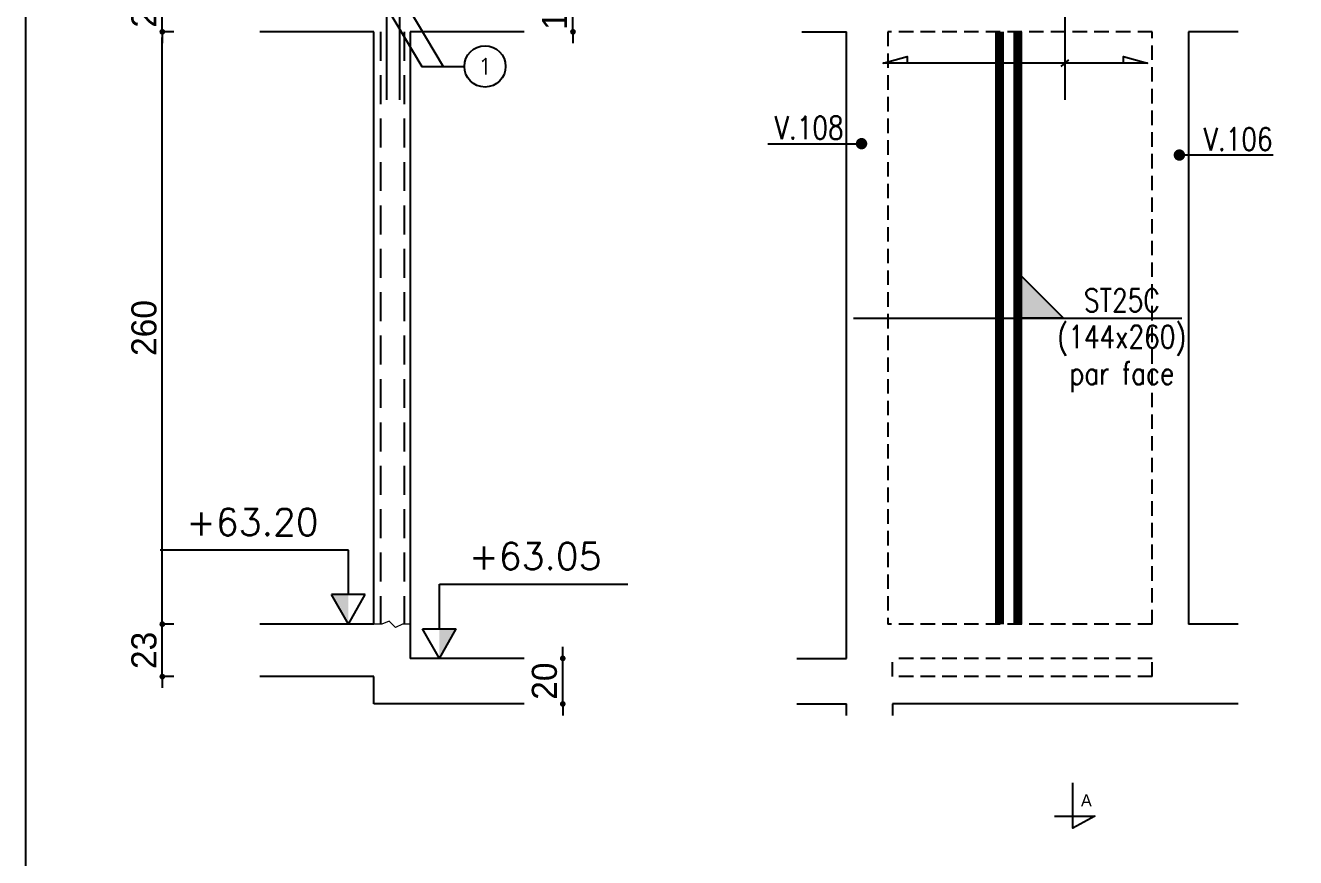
# Model space of a CAD drawing. Header units: metres. Extents: x -5618 to 118954, y -306 to 4637.
# Drawn here: x 20144 to 20702, y 993 to 1359 of the extents above; entities that cross this region are included whole.
import ezdxf
from ezdxf.enums import TextEntityAlignment as Align

# ---------------------------------------------------------------- set-up
doc = ezdxf.new("R2010")
doc.units = ezdxf.units.M
doc.linetypes.add('CACHE', pattern=[9.524999999999999, 6.35, -3.175])
doc.linetypes.add('CACHEX2', pattern=[19.049999999999997, 12.7, -6.35])
for name, color, linetype in [('COTATION', 1, 'Continuous'), ('GO-FER-HA', 140, 'Continuous'), ('GO-TEXTE', 9, 'Continuous'), ('K_ENT_M_Building_V.76', 7, 'Continuous'), ('STR_COTATION', 1, 'Continuous'), ('STR_TS', 22, 'Continuous'), ('STR_TS_TXT', 7, 'Continuous'), ('STR_VOI-POT', 6, 'Continuous')]:
    doc.layers.add(name, color=color, linetype=linetype)
doc.layers.add('Kofragna_forma', color=7, linetype='Continuous', lineweight=70)
doc.styles.add('GrDimensions', font='simplex.shx')
doc.styles.add('Lucida', font='LSANSI.TTF')
doc.styles.add('TEXTE', font='romans.shx')
doc.styles.add('TEXTE TS', font='romans.shx', dxfattribs={"width": 0.7, "oblique": 15})
doc.dimstyles.new('COUPE-20', dxfattribs={"dimscale": 0.5, "dimtxt": 22, "dimasz": 5, "dimexe": 0.05, "dimexo": 0, "dimgap": 5, "dimtad": 1, "dimdec": 0, "dimdsep": 46, "dimtxsty": 'Standard', "dimblk1": 'DOT', "dimblk2": 'DOT', "dimsah": 1, "dimcen": 0, "dimdle": 150, "dimclrd": 1, "dimclre": 1, "dimclrt": 7, "dimadec": 0, "dimazin": 0, "dimtfac": 1, "dimtdec": 0, "dimtix": 1, "dimtmove": 2, "dimatfit": 3, "dimldrblk": 'DOT', "dimfxl": 0, "dimtvp": 1, "dimtolj": 1, "dimtzin": 0, "dimarcsym": 0})

# ---------------------------------------------------------------- blocks, each defined once
blk = doc.blocks.new('ime')
at = {"layer": 'COTATION', "const_width": 2.5}
blk.add_lwpolyline([(1.25, 0, -1), (-1.25, 0, -1)], format="xyb", close=True, dxfattribs=at)
at = {"layer": 'COTATION'}
blk.add_lwpolyline([(41.09158464876236, 0), (0, 0)], dxfattribs=at)
at = {"layer": 'COTATION', "color": 7, "style": 'TEXTE TS', "width": 0.8}
blk.add_attdef('NAME', (9.079526555316988, 2), '', height=10, dxfattribs=at)
blk = doc.blocks.new('_DOT')
at = {"color": 0, "linetype": 'ByBlock'}
blk.add_line((-0.5, 0), (-1, 0), dxfattribs=at)
at = {"color": 0, "linetype": 'ByBlock', "const_width": 0.5}
blk.add_lwpolyline([(-0.25, 0, 1), (0.25, 0, 1)], format="xyb", close=True, dxfattribs=at)
blk = doc.blocks.new('*D851')
at = {"layer": 'COTATION', "color": 1, "lineweight": -2, "ltscale": 4.5}
for p, q in [((20204.36573716171, 1098.287650615887), (20204.36573716171, 1100.787650615887)), ((20209.36573716171, 1095.787650615887), (20204.34073716171, 1095.787650615887)), ((20204.36573716171, 1072.787650615887), (20204.36573716171, 1095.787650615887)), ((20209.36573716171, 1072.787650615887), (20204.34073716171, 1072.787650615887)), ((20204.36573716171, 1070.287650615887), (20204.36573716171, 1067.787650615887))]:
    blk.add_line(p, q, dxfattribs=at)
at = {"layer": 'DEFPOINTS', "color": 0, "lineweight": -3, "ltscale": 4.5}
for p in [(20204.36573716171, 1095.787650615887), (20247.13937349772, 1095.787650615887), (20247.13937349772, 1072.787650615887)]:
    blk.add_point(p, dxfattribs=at)
at = {"layer": 'COTATION', "color": 1, "lineweight": -2, "ltscale": 4.5, "xscale": 2.5, "yscale": 2.5, "zscale": 2.5}
for p, rotation in [((20204.36573716171, 1095.787650615887), 270), ((20204.36573716171, 1072.787650615887), 90)]:
    blk.add_blockref('_DOT', p, dxfattribs=dict(at, rotation=rotation))
at = {"layer": 'COTATION', "color": 7, "lineweight": -3, "ltscale": 4.5, "insert": (20196.36573716171, 1084.287650615891), "char_height": 11, "attachment_point": 5, "rotation": 90}
blk.add_mtext('\\A1;23', dxfattribs=at)
blk = doc.blocks.new('*D852')
at = {"layer": 'COTATION', "color": 1, "lineweight": -2, "ltscale": 4.5}
for p, q in [((20209.36573716171, 1355.787650615887), (20204.34073716171, 1355.787650615887)), ((20204.36573716171, 1098.287650615887), (20204.36573716171, 1353.287650615887)), ((20209.36573716171, 1095.787650615887), (20204.34073716171, 1095.787650615887))]:
    blk.add_line(p, q, dxfattribs=at)
at = {"layer": 'DEFPOINTS', "color": 0, "lineweight": -3, "ltscale": 4.5}
for p in [(20204.36573716171, 1355.787650615887), (20247.13937349772, 1355.787650615887), (20247.13937349772, 1095.787650615887)]:
    blk.add_point(p, dxfattribs=at)
at = {"layer": 'COTATION', "color": 1, "lineweight": -2, "ltscale": 4.5, "xscale": 2.5, "yscale": 2.5, "zscale": 2.5}
for p, rotation in [((20204.36573716171, 1355.787650615887), 90), ((20204.36573716171, 1095.787650615887), 270)]:
    blk.add_blockref('_DOT', p, dxfattribs=dict(at, rotation=rotation))
at = {"layer": 'COTATION', "color": 7, "lineweight": -3, "ltscale": 4.5, "insert": (20196.36573716171, 1225.78765061589), "char_height": 11, "attachment_point": 5, "rotation": 90}
blk.add_mtext('\\A1;260', dxfattribs=at)
blk = doc.blocks.new('*D853')
at = {"layer": 'COTATION', "color": 1, "lineweight": -2, "ltscale": 4.5}
for p, q in [((20204.36573716171, 1378.290150615967), (20204.36573716171, 1380.790150615967)), ((20209.36573716171, 1375.790150615967), (20204.34073716171, 1375.790150615967)), ((20204.36573716171, 1355.787650615887), (20204.36573716171, 1375.790150615967)), ((20209.36573716171, 1355.787650615887), (20204.34073716171, 1355.787650615887)), ((20204.36573716171, 1353.287650615887), (20204.36573716171, 1350.787650615887))]:
    blk.add_line(p, q, dxfattribs=at)
at = {"layer": 'DEFPOINTS', "color": 0, "lineweight": -3, "ltscale": 4.5}
for p in [(20204.36573716171, 1375.790150615967), (20247.13937349772, 1375.790150615967), (20247.13937349772, 1355.787650615887)]:
    blk.add_point(p, dxfattribs=at)
at = {"layer": 'COTATION', "color": 1, "lineweight": -2, "ltscale": 4.5, "xscale": 2.5, "yscale": 2.5, "zscale": 2.5}
for p, rotation in [((20204.36573716171, 1375.790150615967), 270), ((20204.36573716171, 1355.787650615887), 90)]:
    blk.add_blockref('_DOT', p, dxfattribs=dict(at, rotation=rotation))
at = {"layer": 'COTATION', "color": 7, "lineweight": -3, "ltscale": 4.5, "insert": (20196.36573716171, 1365.788900615931), "char_height": 11, "attachment_point": 5, "rotation": 90}
blk.add_mtext('\\A1;20', dxfattribs=at)
blk = doc.blocks.new('*D855')
at = {"layer": 'DEFPOINTS', "color": 0, "lineweight": -3, "ltscale": 4.5}
for p in [(20363.13937349772, 1080.787650615887, 187.688179425467), (20380.04860496382, 1080.787650615887), (20361.1685169449, 1060.787650615887, 187.688179425467)]:
    blk.add_point(p, dxfattribs=at)
at = {"layer": 'STR_COTATION', "color": 1, "lineweight": -2, "ltscale": 4.5}
for p, q in [((20380.04860496382, 1083.287650615887), (20380.04860496382, 1085.787650615887)), ((20380.04860496382, 1060.787650615887), (20380.04860496382, 1080.787650615887)), ((20380.06686543899, 1080.787650615887), (20380.07360496382, 1080.787650615887)), ((20380.06608854402, 1060.787650615887), (20380.07360496382, 1060.787650615887)), ((20380.04860496382, 1058.287650615887), (20380.04860496382, 1055.787650615887))]:
    blk.add_line(p, q, dxfattribs=at)
at = {"layer": 'STR_COTATION', "color": 1, "lineweight": -2, "ltscale": 4.5, "xscale": 2.5, "yscale": 2.5, "zscale": 2.5}
for p, rotation in [((20380.04860496382, 1080.787650615887), 270), ((20380.04860496382, 1060.787650615887), 90)]:
    blk.add_blockref('_DOT', p, dxfattribs=dict(at, rotation=rotation))
at = {"layer": 'STR_COTATION', "color": 7, "lineweight": -3, "ltscale": 4.5, "insert": (20372.04860496382, 1070.787650615891), "char_height": 11, "attachment_point": 5, "rotation": 90}
blk.add_mtext('\\A1;20', dxfattribs=at)
blk = doc.blocks.new('*D856')
at = {"layer": 'DEFPOINTS', "color": 0, "lineweight": -3, "ltscale": 4.5}
for p in [(20363.13937349772, 1373.790150615968, 281.5322691381999), (20384.54029696546, 1373.790150615968), (20363.13937349772, 1355.787650615887, 281.5322691381999)]:
    blk.add_point(p, dxfattribs=at)
at = {"layer": 'STR_COTATION', "color": 1, "lineweight": -2, "ltscale": 4.5}
for p, q in [((20384.54029696546, 1376.290150615968), (20384.54029696546, 1378.790150615968)), ((20384.54029696546, 1355.787650615887), (20384.54029696546, 1373.790150615968)), ((20384.55960557266, 1373.790150615968), (20384.56529696546, 1373.790150615968)), ((20384.55960557266, 1355.787650615887), (20384.56529696546, 1355.787650615887)), ((20384.54029696546, 1353.287650615887), (20384.54029696546, 1350.787650615887))]:
    blk.add_line(p, q, dxfattribs=at)
at = {"layer": 'STR_COTATION', "color": 1, "lineweight": -2, "ltscale": 4.5, "xscale": 2.5, "yscale": 2.5, "zscale": 2.5}
for p, rotation in [((20384.54029696546, 1373.790150615968), 270), ((20384.54029696546, 1355.787650615887), 90)]:
    blk.add_blockref('_DOT', p, dxfattribs=dict(at, rotation=rotation))
at = {"layer": 'STR_COTATION', "color": 7, "lineweight": -3, "ltscale": 4.5, "insert": (20376.54029696546, 1364.788900615931), "char_height": 11, "attachment_point": 5, "rotation": 90}
blk.add_mtext('\\A1;18', dxfattribs=at)
blk = doc.blocks.new('mrega')
at = {"layer": 'STR_TS_TXT', "style": 'TEXTE TS', "width": 0.8}
for tag, p in [('ST10', (14.47619047619082, 0)), ('DIM', (14.47619047619082, -16)), ('NOTE', (14.47619047619082, -32))]:
    blk.add_attdef(tag, text='', height=10, dxfattribs=at).set_placement(p, align=Align.CENTER)
blk = doc.blocks.new('A$C6F247267')
blk.add_hatch(color=256).paths.add_polyline_path([(5.684341886080801e-14, -0.1999999999999886), (-0.1999999999999886, 0), (5.684341886080801e-14, 0)])
blk.add_lwpolyline([(-0.1999999999999886, 0), (5.684341886080801e-14, 0), (5.684341886080801e-14, -0.1999999999999886), (-0.1999999999999886, 0)])

msp = doc.modelspace()

# ---------------------------------------------------------------- linework, layer by layer
at = {"color": 7, "linetype": 'Continuous', "lineweight": -3}
for p, q in [((20293.36872756782, 1108.787650615887, 187.688179425467), (20278.61852821541, 1108.787650615887, 187.688179425467)), ((20285.99362789162, 1095.787650615887, 187.688179425467), (20278.61852821541, 1108.787650615887, 187.688179425467)), ((20293.36872756782, 1108.787650615887, 187.688179425467), (20278.61852821541, 1108.787650615887, 187.688179425467)), ((20285.99362789162, 1095.787650615887, 187.688179425467), (20278.61852821541, 1108.787650615887, 187.688179425467)), ((20285.99362789162, 1095.787650615887, 187.688179425467), (20293.36872756782, 1108.787650615887, 187.688179425467)), ((20285.99362789162, 1095.787650615887, 187.688179425467), (20293.36872756782, 1108.787650615887, 187.688179425467)), ((20318.55847840008, 1093.787650615887, 187.688179425467), (20333.30867775249, 1093.787650615887, 187.688179425467)), ((20325.93357807628, 1080.787650615887, 187.688179425467), (20318.55847840008, 1093.787650615887, 187.688179425467)), ((20318.55847840008, 1093.787650615887, 187.688179425467), (20333.30867775249, 1093.787650615887, 187.688179425467)), ((20325.93357807628, 1080.787650615887, 187.688179425467), (20318.55847840008, 1093.787650615887, 187.688179425467)), ((20325.93357807628, 1080.787650615887, 187.688179425467), (20333.30867775249, 1093.787650615887, 187.688179425467)), ((20325.93357807628, 1080.787650615887, 187.688179425467), (20333.30867775249, 1093.787650615887, 187.688179425467))]:
    msp.add_line(p, q, dxfattribs=at)
msp.add_lwpolyline([(20144.29318614887, 1573.712024415884), (20144.29318614887, 913.778024415759), (21094.19818614866, 913.778024415759), (21094.19818614866, 1573.712024415884)], close=True)
at = {"lineweight": 18, "elevation": 187.688179425467}
msp.add_lwpolyline([(20313.13937349772, 1095.787650615887), (20309.6744331971, 1095.787650615887), (20306.65196246721, 1094.363863023443), (20303.90428452831, 1097.134969244457), (20300.74442990133, 1095.787650615887), (20297.13937349772, 1095.787650615887)], dxfattribs=at)
at = {"color": 7, "linetype": 'Continuous', "lineweight": -3}
for points in [[(20278.61852821541, 1108.787650615887, 187.688179425467), (20285.99362789162, 1095.787650615887, 187.688179425467), (20285.99362789162, 1108.754833751968, 187.688179425467)], [(20278.61852821541, 1108.787650615887, 187.688179425467), (20285.99362789162, 1095.787650615887, 187.688179425467), (20285.99362789162, 1108.754833751968, 187.688179425467)], [(20333.30867775249, 1093.787650615887, 187.688179425467), (20325.93357807628, 1080.787650615887, 187.688179425467), (20325.93357807628, 1093.754833751968, 187.688179425467)], [(20333.30867775249, 1093.787650615887, 187.688179425467), (20325.93357807628, 1080.787650615887, 187.688179425467), (20325.93357807628, 1093.754833751968, 187.688179425467)]]:
    msp.add_solid(points, dxfattribs=at)
at = {"layer": 'COTATION'}
msp.add_line((20598.68830441629, 1340.493759268494, 187.6881794254669), (20602.0434214694, 1343.44445298182, 187.6881794254669), dxfattribs=at)
at = {"layer": 'COTATION', "elevation": 187.6881794254669}
msp.add_lwpolyline([(20625.9967147297, 1341.969106125157), (20625.9967147297, 1344.969099854897), (20636.55436268679, 1341.969106125157), (20520.60304940354, 1341.969106125158), (20531.1606973606, 1344.969099854898), (20531.1606973606, 1341.969106125158)], dxfattribs=at)
at = {"layer": 'GO-FER-HA', "elevation": 93.84408971273349}
for points in [[(20299.51532436812, 1372.223148294323), (20318.29411569196, 1340.59089015336), (20336.88029973453, 1340.59089015336)], [(20308.84729840139, 1372.223148294323), (20327.62608972523, 1340.59089015336), (20336.88029973454, 1340.59089015336)]]:
    msp.add_lwpolyline(points, dxfattribs=at)
at = {"layer": 'GO-FER-HA'}
msp.add_circle((20345.93706236939, 1340.59089015336, 93.84408971273349), 9.05676263485475, dxfattribs=at)
at = {"layer": 'GO-TEXTE', "elevation": 187.688179425467, "flags": 128}
msp.add_lwpolyline([(20595.82459127107, 1011.517501061001), (20613.47233193841, 1011.517501061001), (20603.79428277684, 1006.237445166601), (20603.79428277684, 1026.158920671243)], dxfattribs=at)
at = {"layer": 'K_ENT_M_Building_V.76', "color": 30, "linetype": 'Continuous', "lineweight": -3}
for p, q in [((20279.49362789162, 1128.287650615888, 187.688179425467), (20203.35077074876, 1128.287650615888, 187.688179425467)), ((20279.49362789162, 1128.287650615888, 187.688179425467), (20203.35077074876, 1128.287650615888, 187.688179425467)), ((20285.99362789162, 1128.287650615888, 187.688179425467), (20279.49362789162, 1128.287650615888, 187.688179425467)), ((20285.99362789162, 1128.287650615888, 187.688179425467), (20279.49362789162, 1128.287650615888, 187.688179425467)), ((20285.99362789162, 1108.787650615887, 187.688179425467), (20285.99362789162, 1128.287650615888, 187.688179425467)), ((20285.99362789162, 1108.787650615887, 187.688179425467), (20285.99362789162, 1128.287650615888, 187.688179425467)), ((20325.93357807628, 1093.787650615887, 187.688179425467), (20325.93357807628, 1113.287650615888, 187.688179425467)), ((20325.93357807628, 1113.287650615888, 187.688179425467), (20332.43357807628, 1113.287650615888, 187.688179425467)), ((20325.93357807628, 1093.787650615887, 187.688179425467), (20325.93357807628, 1113.287650615888, 187.688179425467)), ((20325.93357807628, 1113.287650615888, 187.688179425467), (20332.43357807628, 1113.287650615888, 187.688179425467)), ((20332.43357807628, 1113.287650615888, 187.688179425467), (20408.57643521915, 1113.287650615888, 187.688179425467)), ((20332.43357807628, 1113.287650615888, 187.688179425467), (20408.57643521915, 1113.287650615888, 187.688179425467))]:
    msp.add_line(p, q, dxfattribs=at)
at = {"layer": 'Kofragna_forma', "color": 4, "lineweight": -3}
for p, q in [((20297.13937349772, 1355.787650615887, 187.688179425467), (20247.13937349772, 1355.787650615887, 187.688179425467)), ((20297.13937349772, 1095.787650615887, 187.688179425467), (20297.13937349772, 1355.787650615887, 187.688179425467)), ((20313.13937349772, 1355.787650615887, 187.688179425467), (20313.13937349772, 1080.787650615887, 187.688179425467)), ((20363.13937349772, 1355.787650615887, 281.5322691381999), (20313.13937349772, 1355.787650615887, 281.5322691381999)), ((20484.90734725456, 1355.790150615971, 187.688179425467), (20504.60304234035, 1355.790150615971, 187.688179425467)), ((20504.60304234036, 1080.787650615887, 187.688179425467), (20504.60304234036, 1355.790150615971, 187.688179425467)), ((20654.65186268686, 1355.790150615971, 187.688179425467), (20654.65186268686, 1156.787650615888, 187.688179425467)), ((20676.44504630442, 1355.790150615971, 187.688179425467), (20654.65186268686, 1355.790150615971, 187.688179425467)), ((20654.65301938931, 1156.787650615888, 187.688179425467), (20654.65301938931, 1095.787650615888, 187.688179425467)), ((20297.13937349772, 1095.787650615887, 187.688179425467), (20247.13937349772, 1095.787650615887, 187.688179425467)), ((20676.44504630442, 1095.787650615888, 187.688179425467), (20654.65186268686, 1095.787650615888, 187.688179425467)), ((20363.13937349772, 1080.787650615887, 187.688179425467), (20313.13937349772, 1080.787650615887, 187.688179425467)), ((20482.8098587228, 1080.787650615887, 187.688179425467), (20504.60304234036, 1080.787650615887, 187.688179425467)), ((20297.13937349772, 1072.787650615887, 187.688179425467), (20247.13937349772, 1072.787650615887, 187.688179425467)), ((20297.13937349772, 1060.787650615887, 187.688179425467), (20297.13937349772, 1072.787650615887, 187.688179425467)), ((20363.13937349772, 1060.787650615887, 187.688179425467), (20297.13937349772, 1060.787650615887, 187.688179425467)), ((20482.8098587228, 1060.787650615887, 187.688179425467), (20504.60304234036, 1060.787650615887, 187.688179425467)), ((20504.60304234036, 1055.787650615887, 187.688179425467), (20504.60304234036, 1060.787650615886, 187.688179425467)), ((20638.65185562368, 1060.787650615888, 187.688179425467), (20524.70054234043, 1060.787650615887, 187.688179425467)), ((20524.70054234043, 1060.787650615887, 187.688179425467), (20524.70054234043, 1055.787650615887, 187.688179425467)), ((20676.44504630442, 1060.787650615888, 187.688179425467), (20638.65185562368, 1060.787650615888, 187.688179425467))]:
    msp.add_line(p, q, dxfattribs=at)
at = {"layer": 'Kofragna_forma', "linetype": 'CACHE', "lineweight": -3}
for p, q in [((20522.70054234043, 1355.787650615887, 187.688179425467), (20522.70054234043, 1095.787650615887, 187.688179425467)), ((20638.65185121856, 1355.787650615887, 187.688179425467), (20522.70054234043, 1355.787650615887, 187.688179425467)), ((20638.65185562368, 1095.787650615888, 187.688179425467), (20638.65185562367, 1355.787650615887, 187.688179425467)), ((20638.65185562368, 1095.787650615888, 187.688179425467), (20522.70054234043, 1095.787650615887, 187.688179425467)), ((20638.65185562368, 1080.787650615888, 187.688179425467), (20524.70054234043, 1080.787650615887, 187.688179425467)), ((20524.70054234043, 1072.787650615887, 187.688179425467), (20524.70054234043, 1080.787650615887, 187.688179425467)), ((20638.65185562368, 1072.787650615888, 187.688179425467), (20638.65185562368, 1080.787650615888, 187.688179425467)), ((20638.65185562368, 1072.787650615888, 187.688179425467), (20524.70054234043, 1072.787650615887, 187.688179425467))]:
    msp.add_line(p, q, dxfattribs=at)
at = {"layer": 'STR_TS', "color": 3}
msp.add_line((20507.60304234035, 1230.095139156635, 187.688179425467), (20651.65186268686, 1230.095139156637, 187.6881794254668), dxfattribs=at)
at = {"layer": 'STR_TS', "linetype": 'ByBlock', "ltscale": 2, "const_width": 4, "elevation": 187.688179425467}
msp.add_lwpolyline([(20571.64399463281, 1095.787650643751), (20571.64399463281, 1355.787650643751)], dxfattribs=at)
at = {"layer": 'STR_TS', "linetype": 'CACHE', "ltscale": 2, "const_width": 4, "elevation": 187.688179425467}
msp.add_lwpolyline([(20579.69108973844, 1095.787650643751), (20579.69108973846, 1355.787650643751)], dxfattribs=at)
at = {"layer": 'STR_VOI-POT', "color": 3}
for p, q in [((20302.73196299091, 1408.961880180201, 93.84408971273407), (20302.73199640158, 1325.961880180207, 93.84408971273407)), ((20308.45205690411, 1408.961880180201, 93.84408971273407), (20308.45202349344, 1325.961880180207, 93.84408971273407))]:
    msp.add_line(p, q, dxfattribs=at)
at = {"layer": 'STR_VOI-POT'}
msp.add_line((20600.36583597569, 1408.961880208065, 187.688179425467), (20600.36586938637, 1325.961880208071, 187.688179425467), dxfattribs=at)
at = {"layer": 'STR_VOI-POT', "color": 1, "linetype": 'CACHEX2', "elevation": 93.84408971273405}
for points in [[(20300.14195984892, 1355.787650615887), (20300.14120832047, 1095.787650615888)], [(20310.40790954452, 1355.787650615887), (20310.40715801607, 1095.787650615888)]]:
    msp.add_lwpolyline(points, dxfattribs=at)

# ---------------------------------------------------------------- block references
at = {"layer": 'COTATION'}
ref = msp.add_blockref('ime', (20511.14415899782, 1306.689300314324, 187.688179425467), dxfattribs=dict(at, xscale=-1))
ref.add_attrib('NAME', 'V.108', (20473.11225149013, 1308.689300314324, 187.688179425467), dxfattribs={"color": 7, "height": 10, "style": 'TEXTE TS', "width": 0.8})
ref = msp.add_blockref('ime', (20650.58393107888, 1301.687696398661, 187.688179425467), dxfattribs=at)
ref.add_attrib('NAME', 'V.106', (20661.32160895354, 1303.687696398661, 187.688179425467), dxfattribs={"color": 7, "height": 10, "style": 'TEXTE TS', "width": 0.8})
at = {"layer": 'STR_TS', "xscale": 100, "yscale": 100, "zscale": 100, "rotation": 180}
msp.add_blockref('A$C6F247267', (20579.69108973844, 1230.095139156635, 210.2253692050823), dxfattribs=at)
at = {"layer": 'STR_TS_TXT'}
msp.add_blockref('mrega', (20610.87514031849, 1232.934034620588, 375.3763588509335), dxfattribs=at).add_auto_attribs({'NOTE': 'par face', 'ST10': 'ST25C', 'DIM': '(144x260)'})

# ---------------------------------------------------------------- texts
at = {"layer": 'GO-FER-HA', "style": 'TEXTE'}
msp.add_text('1', height=7.199999999999999, dxfattribs=at).set_placement((20345.93706236942, 1340.59089015336, 93.84408971273349), align=Align.MIDDLE_CENTER)
at = {"layer": 'GO-TEXTE', "linetype": 'Continuous', "style": 'Lucida'}
msp.add_text('A', height=5.319999999999999, rotation=0.001797547041295644, dxfattribs=at).set_placement((20607.40942940135, 1015.787790006526, 187.688179425467))
at = {"layer": 'K_ENT_M_Building_V.76', "color": 0, "linetype": 'Continuous', "lineweight": -3, "char_height": 11.7, "style": 'GrDimensions'}
for s, insert, attachment_point in [('\\A1;+63.20', (20272.99362789161, 1134.787650615888, 187.688179425467), 9), ('\\A1;+63.05', (20338.93357807629, 1119.787650615888, 187.688179425467), 7)]:
    msp.add_mtext(s, dxfattribs=dict(at, insert=insert, attachment_point=attachment_point))

# ---------------------------------------------------------------- dimensions: what is measured, and where the dimension line sits
at = {"layer": 'COTATION', "lineweight": -3, "ltscale": 4.5}
for base, p1, p2, picture, middle in [((20204.36573716171, 1375.790150615967, 93.84408971273348), (20247.13937349772, 1355.787650615887, 93.84408971273348), (20247.13937349772, 1375.790150615967, 93.84408971273348), '*D853', (20196.36573716171, 1365.788900615931, 93.84408971273348)), ((20204.36573716171, 1355.787650615887, 93.84408971273348), (20247.13937349772, 1095.787650615887, 93.84408971273348), (20247.13937349772, 1355.787650615887, 93.84408971273348), '*D852', (20196.36573716171, 1225.78765061589, 93.84408971273348)), ((20204.36573716171, 1095.787650615887, 93.84408971273348), (20247.13937349772, 1072.787650615887, 93.84408971273348), (20247.13937349772, 1095.787650615887, 93.84408971273348), '*D851', (20196.36573716171, 1084.287650615891, 93.84408971273348))]:
    dim = msp.add_linear_dim(base=base, p1=p1, p2=p2, angle=90, dimstyle='COUPE-20', dxfattribs=at)
    dim.commit()
    dim.dimension.update_dxf_attribs({"geometry": picture, "text_midpoint": middle})
at = {"layer": 'STR_COTATION', "lineweight": -3, "ltscale": 4.5}
for base, p1, p2, picture, middle in [((20384.54029696546, 1373.790150615968), (20363.13937349772, 1355.787650615887, 281.5322691381999), (20363.13937349772, 1373.790150615968, 281.5322691381999), '*D856', (20376.54029696546, 1364.788900615931)), ((20380.04860496382, 1080.787650615887), (20361.1685169449, 1060.787650615887, 187.688179425467), (20363.13937349772, 1080.787650615887, 187.688179425467), '*D855', (20372.04860496382, 1070.787650615891))]:
    dim = msp.add_linear_dim(base=base, p1=p1, p2=p2, angle=90, dimstyle='COUPE-20', override={"dimfxl": 0.1}, dxfattribs=at)
    dim.commit()
    dim.dimension.update_dxf_attribs({"geometry": picture, "text_midpoint": middle})

doc.saveas('drawing.dxf')
